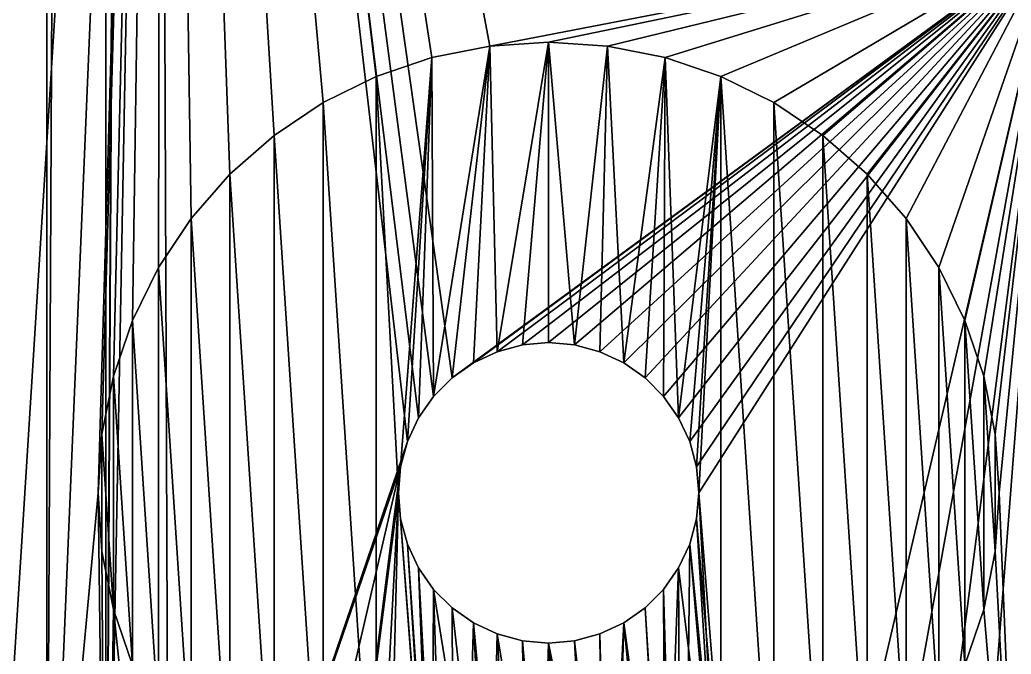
# Model space of a CAD drawing. Extents: x 36 to 230, y -1 to 167.
# Drawn here: x 187.05 to 200.25, y 6.84 to 15.28 of the extents above; entities that cross this region are included whole.
import ezdxf

# ---------------------------------------------------------------- set-up
doc = ezdxf.new("R2010")
doc.units = 0
doc.layers.get('0').update_dxf_attribs({"color": 13, "linetype": 'CONTINUOUS'})

# ---------------------------------------------------------------- blocks, each defined once
blk = doc.blocks.new('PARTE_23_-_SKETCHUP_STL_1')
for p, q in [((192.534, 14.779, 6.785), (193.304, 14.933, 6.734)), ((192.534, 14.779, 5), (193.304, 14.933, 5)), ((193.304, 14.933, 6.734), (194.087, 14.984, 6.673)), ((193.304, 14.933, 5), (194.087, 14.984, 5)), ((193.304, 14.933, 6.734), (193.304, 14.933, 5)), ((194.087, 14.984, 6.673), (194.87, 14.933, 6.604)), ((194.087, 14.984, 6.673), (194.087, 14.984, 5)), ((194.087, 14.984, 5), (194.87, 14.933, 5)), ((194.87, 14.933, 6.604), (195.64, 14.779, 6.527)), ((194.87, 14.933, 6.604), (194.87, 14.933, 5)), ((194.87, 14.933, 5), (195.64, 14.779, 5)), ((191.791, 14.527, 6.826), (192.534, 14.779, 6.785)), ((191.791, 14.527, 5), (192.534, 14.779, 5)), ((192.534, 14.779, 6.785), (192.534, 14.779, 5)), ((195.64, 14.779, 6.527), (196.383, 14.527, 6.445)), ((195.64, 14.779, 6.527), (195.64, 14.779, 5)), ((195.64, 14.779, 5), (196.383, 14.527, 5)), ((191.087, 14.18, 6.856), (191.791, 14.527, 6.826)), ((191.087, 14.18, 5), (191.791, 14.527, 5)), ((191.791, 14.527, 6.826), (191.791, 14.527, 5)), ((196.383, 14.527, 6.445), (197.087, 14.18, 6.357)), ((196.383, 14.527, 6.445), (196.383, 14.527, 5)), ((196.383, 14.527, 5), (197.087, 14.18, 5)), ((190.434, 13.744, 6.874), (191.087, 14.18, 6.856)), ((190.434, 13.744, 5), (191.087, 14.18, 5)), ((191.087, 14.18, 6.856), (191.087, 14.18, 5)), ((197.087, 14.18, 6.357), (197.739, 13.744, 6.267)), ((197.087, 14.18, 6.357), (197.087, 14.18, 5)), ((197.087, 14.18, 5), (197.739, 13.744, 5)), ((189.844, 13.227, 6.88), (190.434, 13.744, 6.874)), ((189.844, 13.227, 5), (190.434, 13.744, 5)), ((190.434, 13.744, 6.874), (190.434, 13.744, 5)), ((197.739, 13.744, 6.267), (198.33, 13.227, 6.175)), ((197.739, 13.744, 6.267), (197.739, 13.744, 5)), ((197.739, 13.744, 5), (198.33, 13.227, 5)), ((189.327, 12.636, 6.874), (189.844, 13.227, 6.88)), ((189.327, 12.636, 5), (189.844, 13.227, 5)), ((189.844, 13.227, 6.88), (189.844, 13.227, 5)), ((198.33, 13.227, 6.175), (198.847, 12.636, 6.083)), ((198.33, 13.227, 6.175), (198.33, 13.227, 5)), ((198.33, 13.227, 5), (198.847, 12.636, 5)), ((188.891, 11.984, 6.856), (189.327, 12.636, 6.874)), ((188.891, 11.984, 5), (189.327, 12.636, 5)), ((189.327, 12.636, 6.874), (189.327, 12.636, 5)), ((198.847, 12.636, 6.083), (199.283, 11.984, 5.992)), ((198.847, 12.636, 6.083), (198.847, 12.636, 5)), ((198.847, 12.636, 5), (199.283, 11.984, 5)), ((188.544, 11.28, 6.826), (188.891, 11.984, 6.856)), ((188.544, 11.28, 5), (188.891, 11.984, 5)), ((188.891, 11.984, 6.856), (188.891, 11.984, 5)), ((199.283, 11.984, 5.992), (199.63, 11.28, 5.905)), ((199.283, 11.984, 5.992), (199.283, 11.984, 5)), ((199.283, 11.984, 5), (199.63, 11.28, 5)), ((188.291, 10.537, 6.785), (188.544, 11.28, 6.826)), ((188.291, 10.537, 5), (188.544, 11.28, 5)), ((188.544, 11.28, 5), (188.544, 11.28, 6.826)), ((199.63, 11.28, 5.905), (199.882, 10.537, 5.822)), ((199.63, 11.28, 5.905), (199.63, 11.28, 5)), ((199.63, 11.28, 5), (199.882, 10.537, 5)), ((194.087, 10.984), (193.74, 10.954)), ((194.087, 10.984, 5), (193.74, 10.954, 5)), ((194.434, 10.954), (194.087, 10.984)), ((194.087, 10.984), (194.087, 10.984, 5)), ((194.434, 10.954, 5), (194.087, 10.984, 5)), ((193.403, 10.863), (193.087, 10.716)), ((193.403, 10.863, 5), (193.087, 10.716, 5)), ((193.74, 10.954), (193.403, 10.863)), ((193.74, 10.954, 5), (193.403, 10.863, 5)), ((193.403, 10.863), (193.403, 10.863, 5)), ((193.74, 10.954), (193.74, 10.954, 5)), ((194.771, 10.863), (194.434, 10.954)), ((194.434, 10.954), (194.434, 10.954, 5)), ((194.771, 10.863, 5), (194.434, 10.954, 5)), ((195.087, 10.716), (194.771, 10.863)), ((194.771, 10.863), (194.771, 10.863, 5)), ((195.087, 10.716, 5), (194.771, 10.863, 5)), ((193.087, 10.716), (192.801, 10.516)), ((193.087, 10.716, 5), (192.801, 10.516, 5)), ((193.087, 10.716), (193.087, 10.716, 5)), ((195.372, 10.516), (195.087, 10.716)), ((195.087, 10.716), (195.087, 10.716, 5)), ((195.372, 10.516, 5), (195.087, 10.716, 5)), ((188.138, 9.767, 6.734), (188.291, 10.537, 6.785)), ((188.138, 9.767, 5), (188.291, 10.537, 5)), ((188.291, 10.537, 5), (188.291, 10.537, 6.785)), ((192.801, 10.516), (192.555, 10.269)), ((192.801, 10.516, 5), (192.555, 10.269, 5)), ((192.801, 10.516), (192.801, 10.516, 5)), ((195.619, 10.269), (195.372, 10.516)), ((195.372, 10.516), (195.372, 10.516, 5)), ((195.619, 10.269, 5), (195.372, 10.516, 5)), ((199.882, 10.537, 5.822), (200.036, 9.767, 5.746)), ((199.882, 10.537, 5.822), (199.882, 10.537, 5)), ((199.882, 10.537, 5), (200.036, 9.767, 5)), ((192.555, 10.269), (192.355, 9.984)), ((192.555, 10.269, 5), (192.355, 9.984, 5)), ((192.555, 10.269), (192.555, 10.269, 5)), ((195.819, 9.984), (195.619, 10.269)), ((195.619, 10.269), (195.619, 10.269, 5)), ((195.819, 9.984, 5), (195.619, 10.269, 5)), ((192.355, 9.984), (192.208, 9.668)), ((192.355, 9.984, 5), (192.208, 9.668, 5)), ((192.355, 9.984), (192.355, 9.984, 5)), ((195.966, 9.668), (195.819, 9.984)), ((195.819, 9.984), (195.819, 9.984, 5)), ((195.966, 9.668, 5), (195.819, 9.984, 5)), ((188.087, 8.984, 6.673), (188.138, 9.767, 6.734)), ((188.087, 8.984, 5), (188.138, 9.767, 5)), ((188.138, 9.767, 5), (188.138, 9.767, 6.734)), ((192.208, 9.668), (192.117, 9.331)), ((192.208, 9.668, 5), (192.117, 9.331, 5)), ((192.208, 9.668), (192.208, 9.668, 5)), ((196.057, 9.331), (195.966, 9.668)), ((195.966, 9.668), (195.966, 9.668, 5)), ((196.057, 9.331, 5), (195.966, 9.668, 5)), ((200.036, 9.767, 5.746), (200.087, 8.984, 5.676)), ((200.036, 9.767, 5.746), (200.036, 9.767, 5)), ((200.036, 9.767, 5), (200.087, 8.984, 5)), ((192.117, 9.331), (192.087, 8.984)), ((192.117, 9.331, 5), (192.087, 8.984, 5)), ((192.117, 9.331), (192.117, 9.331, 5)), ((196.087, 8.984), (196.057, 9.331)), ((196.057, 9.331), (196.057, 9.331, 5)), ((196.087, 8.984, 5), (196.057, 9.331, 5)), ((188.138, 8.201, 6.604), (188.087, 8.984, 6.673)), ((188.087, 8.984, 5), (188.087, 8.984, 6.673)), ((188.138, 8.201, 5), (188.087, 8.984, 5)), ((192.087, 8.984), (192.117, 8.637)), ((192.087, 8.984), (192.087, 8.984, 5)), ((192.087, 8.984, 5), (192.117, 8.637, 5)), ((196.057, 8.637), (196.087, 8.984)), ((196.057, 8.637, 5), (196.087, 8.984, 5)), ((196.087, 8.984), (196.087, 8.984, 5)), ((200.087, 8.984, 5.676), (200.036, 8.201, 5.616)), ((200.087, 8.984, 5), (200.036, 8.201, 5)), ((200.087, 8.984, 5.676), (200.087, 8.984, 5)), ((192.117, 8.637), (192.208, 8.3)), ((192.117, 8.637), (192.117, 8.637, 5)), ((192.117, 8.637, 5), (192.208, 8.3, 5)), ((195.966, 8.3), (196.057, 8.637)), ((195.966, 8.3, 5), (196.057, 8.637, 5)), ((196.057, 8.637), (196.057, 8.637, 5)), ((188.291, 7.431, 6.527), (188.138, 8.201, 6.604)), ((188.138, 8.201, 5), (188.138, 8.201, 6.604)), ((188.291, 7.431, 5), (188.138, 8.201, 5)), ((192.208, 8.3), (192.355, 7.984)), ((192.208, 8.3), (192.208, 8.3, 5)), ((192.208, 8.3, 5), (192.355, 7.984, 5)), ((195.819, 7.984), (195.966, 8.3)), ((195.819, 7.984, 5), (195.966, 8.3, 5)), ((195.966, 8.3), (195.966, 8.3, 5)), ((200.036, 8.201, 5.616), (199.882, 7.431, 5.564)), ((200.036, 8.201, 5), (199.882, 7.431, 5)), ((200.036, 8.201, 5.616), (200.036, 8.201, 5)), ((192.355, 7.984), (192.555, 7.698)), ((192.355, 7.984), (192.355, 7.984, 5)), ((192.355, 7.984, 5), (192.555, 7.698, 5)), ((195.619, 7.698), (195.819, 7.984)), ((195.619, 7.698, 5), (195.819, 7.984, 5)), ((195.819, 7.984), (195.819, 7.984, 5)), ((192.555, 7.698), (192.801, 7.452)), ((192.555, 7.698), (192.555, 7.698, 5)), ((192.555, 7.698, 5), (192.801, 7.452, 5)), ((195.372, 7.452), (195.619, 7.698)), ((195.372, 7.452, 5), (195.619, 7.698, 5)), ((195.619, 7.698), (195.619, 7.698, 5)), ((188.544, 6.688, 6.445), (188.291, 7.431, 6.527)), ((188.291, 7.431, 5), (188.291, 7.431, 6.527)), ((188.544, 6.688, 5), (188.291, 7.431, 5)), ((192.801, 7.452), (193.087, 7.252)), ((192.801, 7.452), (192.801, 7.452, 5)), ((192.801, 7.452, 5), (193.087, 7.252, 5)), ((195.087, 7.252), (195.372, 7.452)), ((195.087, 7.252, 5), (195.372, 7.452, 5)), ((195.372, 7.452), (195.372, 7.452, 5)), ((199.882, 7.431, 5.564), (199.63, 6.688, 5.524)), ((199.882, 7.431, 5), (199.63, 6.688, 5)), ((199.882, 7.431, 5.564), (199.882, 7.431, 5)), ((193.087, 7.252), (193.403, 7.105)), ((193.087, 7.252), (193.087, 7.252, 5)), ((193.087, 7.252, 5), (193.403, 7.105, 5)), ((194.771, 7.105), (195.087, 7.252)), ((194.771, 7.105, 5), (195.087, 7.252, 5)), ((195.087, 7.252), (195.087, 7.252, 5)), ((193.403, 7.105), (193.74, 7.014)), ((193.403, 7.105), (193.403, 7.105, 5)), ((193.403, 7.105, 5), (193.74, 7.014, 5)), ((193.74, 7.014), (194.087, 6.984)), ((193.74, 7.014), (193.74, 7.014, 5)), ((193.74, 7.014, 5), (194.087, 6.984, 5)), ((194.087, 6.984), (194.434, 7.014)), ((194.087, 6.984, 5), (194.434, 7.014, 5)), ((194.434, 7.014), (194.771, 7.105)), ((194.434, 7.014, 5), (194.771, 7.105, 5)), ((194.434, 7.014), (194.434, 7.014, 5)), ((194.771, 7.105), (194.771, 7.105, 5)), ((194.087, 6.984), (194.087, 6.984, 5))]:
    blk.add_line(p, q)
mesh = blk.add_polyface()
corners = [(125.445, 8.44), (125.445, 158.02), (128.238, 157.759), (128.238, 8.702), (131.019, 157.392), (131.019, 9.068), (133.784, 156.923), (133.784, 9.538), (136.53, 156.35), (136.53, 10.111), (139.252, 155.675), (139.252, 10.786), (141.947, 154.898), (141.947, 11.562), (144.612, 154.021), (144.612, 12.439), (147.241, 153.046), (147.241, 13.415), (149.833, 151.972), (149.833, 14.488), (152.382, 150.803), (152.382, 15.657), (154.886, 149.539), (154.886, 16.921), (157.341, 148.182), (157.341, 18.278), (170.509, 128.746), (170.645, 129.251), (170.464, 128.225), (186.687, 164.203), (170.866, 129.725), (176.062, 129.725), (176.283, 129.251), (176.418, 128.746), (176.464, 128.225), (176.464, 38.235), (170.509, 127.704), (170.464, 38.235), (170.509, 38.756), (170.645, 127.199), (170.645, 39.261), (170.866, 126.725), (170.866, 39.735), (171.166, 126.297), (171.166, 40.163), (171.535, 125.927), (171.535, 40.533), (171.964, 125.627), (171.964, 40.833), (172.438, 125.406), (172.438, 41.054), (172.943, 125.271), (172.943, 41.189), (173.464, 125.225), (173.464, 41.235), (173.985, 125.271), (173.985, 41.189), (174.49, 125.406), (174.49, 41.054), (174.964, 125.627), (174.964, 40.833), (175.392, 125.927), (175.392, 40.533), (175.762, 126.297), (175.762, 40.163), (176.062, 126.725), (176.062, 39.735), (176.283, 127.199), (176.283, 39.261), (176.418, 127.704), (176.418, 38.756), (122.841, 153.23), (122.841, 13.23), (186.687, 2.258), (187.404, 164.915), (187.404, 1.545), (188.19, 165.552), (188.19, 0.908), (189.035, 166.107), (188.887, 128.23)]
mesh.append_faces([[corners[k] for k in face] for face in [(26, 24, 27), (27, 29, 30), (31, 29, 32), (32, 29, 33), (33, 29, 34), (36, 37, 28)]], dxfattribs={"vtx0": -1, "vtx1": -1})
mesh.append_faces([[corners[k] for k in face] for face in [(25, 24, 26), (34, 29, 35), (71, 1, 72), (77, 78, 79)]], dxfattribs={"vtx0": -1, "vtx1": -1, "vtx2": -1})
mesh.append_faces([[corners[k] for k in face] for face in [(0, 1, 2), (3, 2, 4), (5, 4, 6), (7, 6, 8), (9, 8, 10), (11, 10, 12), (13, 12, 14), (15, 14, 16), (17, 16, 18), (19, 18, 20), (21, 20, 22), (23, 22, 24), (25, 26, 28), (38, 36, 39), (40, 39, 41), (42, 41, 43), (44, 43, 45), (46, 45, 47), (48, 47, 49), (50, 49, 51), (52, 51, 53), (54, 53, 55), (56, 55, 57), (58, 57, 59), (60, 59, 61), (62, 61, 63), (64, 63, 65), (66, 65, 67), (68, 67, 69), (70, 69, 34), (73, 29, 74), (75, 74, 76), (77, 76, 78)]], dxfattribs={"vtx0": -1, "vtx2": -1})
mesh = blk.add_polyface()
corners = [(188.19, 0.908), (188.887, 38.23), (189.035, 0.354), (188.887, 128.23), (192.208, 9.668), (192.355, 9.984), (192.555, 10.269), (192.801, 10.516), (200.813, 16.384), (192.117, 9.331), (189.933, -0.112), (190.872, -0.485), (192.087, 8.984), (191.845, -0.762), (193.087, 10.716), (192.84, -0.938), (192.117, 8.637), (192.208, 8.3), (192.355, 7.984), (192.555, 7.698), (192.801, 7.452), (193.087, 7.252), (193.849, -1.013), (193.403, 7.105), (193.74, 7.014), (194.087, 6.984), (194.859, -0.986), (194.434, 7.014), (194.771, 7.105), (195.087, 7.252), (195.862, -0.857), (195.372, 7.452), (186.687, 2.258), (172.438, 35.416), (172.943, 35.281), (173.464, 35.235), (173.985, 35.281), (174.49, 35.416), (174.964, 35.637), (175.392, 35.937), (175.762, 36.307), (176.062, 36.735), (176.283, 37.209), (176.418, 37.714), (176.464, 38.235), (186.687, 164.203), (187.404, 164.915), (187.404, 1.545), (188.19, 165.552)]
mesh.append_faces([[corners[k] for k in face] for face in [(0, 1, 2), (4, 1, 5), (5, 1, 6), (6, 1, 7), (2, 9, 10), (10, 9, 11), (11, 12, 13), (7, 8, 14), (15, 21, 22), (22, 25, 26), (26, 29, 30), (32, 46, 47), (47, 48, 0)]], dxfattribs={"vtx0": -1, "vtx1": -1})
mesh.append_faces([[corners[k] for k in face] for face in [(1, 0, 3), (2, 1, 4), (32, 44, 45)]], dxfattribs={"vtx0": -1, "vtx1": -1, "vtx2": -1})
mesh.append_faces([[corners[k] for k in face] for face in [(7, 1, 8), (2, 4, 9), (11, 9, 12), (12, 15, 13), (15, 12, 16), (15, 16, 17), (15, 17, 18), (15, 18, 19), (15, 19, 20), (15, 20, 21), (22, 21, 23), (22, 23, 24), (22, 24, 25), (26, 25, 27), (26, 27, 28), (26, 28, 29), (30, 29, 31), (32, 33, 34), (32, 34, 35), (32, 35, 36), (32, 36, 37), (32, 37, 38), (32, 38, 39), (32, 39, 40), (32, 40, 41), (32, 41, 42), (32, 42, 43), (32, 43, 44)]], dxfattribs={"vtx0": -1, "vtx2": -1})
mesh = blk.add_polyface()
corners = [(193.087, 10.716), (200.813, 16.384), (193.403, 10.863), (193.74, 10.954), (194.087, 10.984), (194.434, 10.954), (194.771, 10.863), (195.087, 10.716), (195.372, 10.516), (195.619, 10.269), (195.819, 9.984), (195.966, 9.668), (196.057, 9.331), (196.087, 8.984), (196.847, -0.628), (197.803, -0.3), (198.722, 0.123), (199.593, 0.636), (200.408, 1.235), (201.158, 1.913), (201.526, 15.667), (201.836, 2.663), (202.163, 14.881), (202.435, 3.478), (202.717, 14.036), (202.948, 4.349), (203.183, 13.138), (203.371, 5.267), (203.556, 12.199), (203.698, 6.224), (203.832, 11.226), (203.928, 7.209), (204.009, 10.23), (204.057, 8.211), (204.084, 9.222), (195.862, -0.857), (195.372, 7.452), (195.619, 7.698), (195.819, 7.984), (195.966, 8.3), (196.057, 8.637), (188.887, 38.23), (222.341, 41.632), (227.841, 38.23), (222.815, 41.411), (223.32, 41.276), (223.841, 41.23), (224.362, 41.276)]
mesh.append_faces([[corners[k] for k in face] for face in [(33, 32, 34)]], dxfattribs={"vtx0": -1})
mesh.append_faces([[corners[k] for k in face] for face in [(0, 1, 2), (2, 1, 3), (3, 1, 4), (4, 1, 5), (5, 1, 6), (6, 1, 7), (7, 1, 8), (8, 1, 9), (9, 1, 10), (10, 1, 11), (11, 1, 12), (12, 1, 13), (14, 1, 15), (15, 1, 16), (16, 1, 17), (17, 1, 18), (18, 1, 19), (19, 20, 21), (21, 22, 23), (23, 24, 25), (25, 26, 27), (27, 28, 29), (29, 30, 31), (31, 32, 33), (35, 39, 14), (41, 42, 43)]], dxfattribs={"vtx0": -1, "vtx1": -1})
mesh.append_faces([[corners[k] for k in face] for face in [(13, 1, 14)]], dxfattribs={"vtx0": -1, "vtx1": -1, "vtx2": -1})
mesh.append_faces([[corners[k] for k in face] for face in [(19, 1, 20), (21, 20, 22), (23, 22, 24), (25, 24, 26), (27, 26, 28), (29, 28, 30), (31, 30, 32), (35, 36, 37), (35, 37, 38), (35, 38, 39), (14, 39, 40), (14, 40, 13), (43, 44, 45), (43, 45, 46), (43, 46, 47)]], dxfattribs={"vtx0": -1, "vtx2": -1})
mesh = blk.add_polyface()
corners = [(188.19, 0.908, 5.994), (188.087, 8.984, 6.673), (187.404, 1.545, 6.112), (188.138, 8.201, 6.604), (188.291, 7.431, 6.527), (189.035, 0.354, 5.878), (188.544, 6.688, 6.445), (188.891, 5.984, 6.357), (189.327, 5.331, 6.267), (189.933, -0.112, 5.764), (189.844, 4.741, 6.175), (190.434, 4.224, 6.083), (190.872, -0.485, 5.655), (191.087, 3.788, 5.992), (191.845, -0.762, 5.552), (191.791, 3.441, 5.905), (192.534, 3.188, 5.822), (192.84, -0.938, 5.454), (193.304, 3.035, 5.746), (193.849, -1.013, 5.364), (194.087, 2.984, 5.676), (194.859, -0.986, 5.282), (194.87, 3.035, 5.616), (195.862, -0.857, 5.21), (195.64, 3.188, 5.564), (196.383, 3.441, 5.524), (196.847, -0.628, 5.147), (197.087, 3.788, 5.494), (197.803, -0.3, 5.095), (197.739, 4.224, 5.476), (198.33, 4.741, 5.47), (198.722, 0.123, 5.054), (198.847, 5.331, 5.476), (199.593, 0.636, 5.024), (199.283, 5.984, 5.494), (199.63, 6.688, 5.524), (200.408, 1.235, 5.006), (199.882, 7.431, 5.564), (200.036, 8.201, 5.616), (200.087, 8.984, 5.676), (186.687, 2.258, 6.231), (159.656, 19.671, 9.923), (157.341, 18.278, 10), (161.919, 21.146, 9.858), (164.127, 22.702, 9.804), (166.278, 24.336, 9.761), (168.369, 26.046, 9.729), (170.397, 27.831, 9.709), (172.359, 29.688, 9.7), (174.254, 31.614, 9.703), (176.077, 33.607, 9.717), (177.828, 35.664, 9.742), (179.503, 37.784, 9.779), (179.841, 38.13, 9.78), (188.942, 38.13, 9.024), (188.138, 9.767, 6.734), (188.291, 10.537, 6.785), (188.544, 11.28, 6.826), (188.891, 11.984, 6.856), (189.327, 12.636, 6.874), (189.844, 13.227, 6.88), (190.434, 13.744, 6.874), (191.087, 14.18, 6.856), (191.791, 14.527, 6.826), (192.534, 14.779, 6.785), (193.304, 14.933, 6.734), (200.813, 16.384, 6.231), (194.087, 14.984, 6.673), (194.87, 14.933, 6.604), (195.64, 14.779, 6.527), (196.383, 14.527, 6.445), (197.087, 14.18, 6.357), (197.739, 13.744, 6.267), (198.33, 13.227, 6.175), (198.847, 12.636, 6.083), (199.283, 11.984, 5.992), (199.63, 11.28, 5.905), (199.882, 10.537, 5.822), (200.036, 9.767, 5.746), (201.158, 1.913, 5), (201.526, 15.667, 6.112), (201.836, 2.663, 5.006), (202.163, 14.881, 5.994), (202.435, 3.478, 5.024), (202.717, 14.036, 5.878), (202.948, 4.349, 5.054), (203.183, 13.138, 5.764), (203.371, 5.267, 5.095), (203.556, 12.199, 5.655), (203.698, 6.224, 5.147), (203.832, 11.226, 5.552), (203.928, 7.209, 5.21), (204.009, 10.23, 5.454), (204.057, 8.211, 5.282), (204.084, 9.222, 5.364)]
mesh.append_faces([[corners[k] for k in face] for face in [(40, 41, 42), (92, 93, 94)]], dxfattribs={"vtx0": -1})
mesh.append_faces([[corners[k] for k in face] for face in [(0, 1, 2), (1, 0, 3), (3, 0, 4), (4, 5, 6), (6, 5, 7), (7, 5, 8), (8, 9, 10), (10, 9, 11), (11, 12, 13), (13, 14, 15), (15, 14, 16), (16, 17, 18), (18, 19, 20), (20, 21, 22), (22, 23, 24), (24, 23, 25), (25, 26, 27), (27, 28, 29), (29, 28, 30), (30, 31, 32), (32, 33, 34), (34, 33, 35), (35, 36, 37), (37, 36, 38), (38, 36, 39), (41, 40, 43), (43, 40, 44), (44, 40, 45), (45, 40, 46), (46, 40, 47), (47, 40, 48), (48, 40, 49), (49, 40, 50), (50, 40, 51), (51, 40, 52), (52, 40, 53), (53, 40, 54), (54, 65, 66), (66, 79, 80), (80, 81, 82), (82, 83, 84), (84, 85, 86), (86, 87, 88), (88, 89, 90), (90, 91, 92)]], dxfattribs={"vtx0": -1, "vtx1": -1})
mesh.append_faces([[corners[k] for k in face] for face in [(54, 2, 1), (66, 39, 36)]], dxfattribs={"vtx0": -1, "vtx1": -1, "vtx2": -1})
mesh.append_faces([[corners[k] for k in face] for face in [(4, 0, 5), (8, 5, 9), (11, 9, 12), (13, 12, 14), (16, 14, 17), (18, 17, 19), (20, 19, 21), (22, 21, 23), (25, 23, 26), (27, 26, 28), (30, 28, 31), (32, 31, 33), (35, 33, 36), (54, 40, 2), (54, 1, 55), (54, 55, 56), (54, 56, 57), (54, 57, 58), (54, 58, 59), (54, 59, 60), (54, 60, 61), (54, 61, 62), (54, 62, 63), (54, 63, 64), (54, 64, 65), (66, 65, 67), (66, 67, 68), (66, 68, 69), (66, 69, 70), (66, 70, 71), (66, 71, 72), (66, 72, 73), (66, 73, 74), (66, 74, 75), (66, 75, 76), (66, 76, 77), (66, 77, 78), (66, 78, 39), (66, 36, 79), (80, 79, 81), (82, 81, 83), (84, 83, 85), (86, 85, 87), (88, 87, 89), (90, 89, 91), (92, 91, 93)]], dxfattribs={"vtx0": -1, "vtx2": -1})
mesh = blk.add_polyface()
corners = [(188.138, 8.201, 5), (188.138, 9.767, 5), (188.087, 8.984, 5), (188.291, 7.431, 5), (188.291, 10.537, 5), (188.544, 6.688, 5), (188.544, 11.28, 5), (188.891, 5.984, 5), (188.891, 11.984, 5), (189.327, 5.331, 5), (189.327, 12.636, 5), (189.844, 4.741, 5), (189.844, 13.227, 5), (190.434, 4.224, 5), (190.434, 13.744, 5), (191.087, 3.788, 5), (191.087, 14.18, 5), (191.791, 3.441, 5), (191.791, 14.527, 5), (192.087, 8.984, 5), (192.534, 3.188, 5), (192.117, 8.637, 5), (192.208, 8.3, 5), (192.355, 7.984, 5), (192.555, 7.698, 5), (193.304, 3.035, 5), (192.801, 7.452, 5), (193.087, 7.252, 5), (193.403, 7.105, 5), (194.087, 2.984, 5), (193.74, 7.014, 5), (194.087, 6.984, 5), (194.87, 3.035, 5), (194.434, 7.014, 5), (194.771, 7.105, 5), (195.087, 7.252, 5), (195.64, 3.188, 5), (195.372, 7.452, 5), (195.619, 7.698, 5), (195.819, 7.984, 5), (196.383, 3.441, 5), (195.966, 8.3, 5), (196.057, 8.637, 5), (196.087, 8.984, 5), (192.534, 14.779, 5), (192.117, 9.331, 5), (192.208, 9.668, 5), (192.355, 9.984, 5), (192.555, 10.269, 5), (193.304, 14.933, 5), (192.801, 10.516, 5), (193.087, 10.716, 5), (193.403, 10.863, 5), (194.087, 14.984, 5), (193.74, 10.954, 5), (194.087, 10.984, 5), (194.434, 10.954, 5), (194.87, 14.933, 5), (194.771, 10.863, 5), (195.087, 10.716, 5), (195.64, 14.779, 5), (195.372, 10.516, 5), (195.619, 10.269, 5), (195.819, 9.984, 5), (196.383, 14.527, 5), (195.966, 9.668, 5), (196.057, 9.331, 5), (197.087, 3.788, 5), (197.087, 14.18, 5), (197.739, 4.224, 5), (197.739, 13.744, 5), (198.33, 4.741, 5), (198.33, 13.227, 5), (198.847, 5.331, 5), (198.847, 12.636, 5), (199.283, 5.984, 5), (199.283, 11.984, 5), (199.63, 6.688, 5), (199.63, 11.28, 5), (199.882, 7.431, 5), (199.882, 10.537, 5), (200.036, 8.201, 5), (200.036, 9.767, 5), (200.087, 8.984, 5)]
mesh.append_faces([[corners[k] for k in face] for face in [(0, 1, 2), (82, 81, 83)]], dxfattribs={"vtx0": -1})
mesh.append_faces([[corners[k] for k in face] for face in [(1, 3, 4), (4, 5, 6), (6, 7, 8), (8, 9, 10), (10, 11, 12), (12, 13, 14), (14, 15, 16), (16, 17, 18), (19, 20, 21), (21, 20, 22), (22, 20, 23), (23, 20, 24), (24, 25, 26), (26, 25, 27), (27, 25, 28), (28, 29, 30), (30, 29, 31), (31, 32, 33), (33, 32, 34), (34, 32, 35), (35, 36, 37), (37, 36, 38), (38, 36, 39), (39, 40, 41), (41, 40, 42), (42, 40, 43), (44, 48, 49), (49, 52, 53), (53, 56, 57), (57, 59, 60), (60, 63, 64), (64, 67, 68), (68, 69, 70), (70, 71, 72), (72, 73, 74), (74, 75, 76), (76, 77, 78), (78, 79, 80), (80, 81, 82)]], dxfattribs={"vtx0": -1, "vtx1": -1})
mesh.append_faces([[corners[k] for k in face] for face in [(18, 17, 19), (64, 43, 40)]], dxfattribs={"vtx0": -1, "vtx1": -1, "vtx2": -1})
mesh.append_faces([[corners[k] for k in face] for face in [(1, 0, 3), (4, 3, 5), (6, 5, 7), (8, 7, 9), (10, 9, 11), (12, 11, 13), (14, 13, 15), (16, 15, 17), (19, 17, 20), (24, 20, 25), (28, 25, 29), (31, 29, 32), (35, 32, 36), (39, 36, 40), (19, 44, 18), (44, 19, 45), (44, 45, 46), (44, 46, 47), (44, 47, 48), (49, 48, 50), (49, 50, 51), (49, 51, 52), (53, 52, 54), (53, 54, 55), (53, 55, 56), (57, 56, 58), (57, 58, 59), (60, 59, 61), (60, 61, 62), (60, 62, 63), (64, 63, 65), (64, 65, 66), (64, 66, 43), (64, 40, 67), (68, 67, 69), (70, 69, 71), (72, 71, 73), (74, 73, 75), (76, 75, 77), (78, 77, 79), (80, 79, 81)]], dxfattribs={"vtx0": -1, "vtx2": -1})
mesh = blk.add_polyface()
corners = [(193.304, 14.933, 6.734), (192.534, 14.779, 5), (193.304, 14.933, 5), (192.534, 14.779, 6.785)]
mesh.append_faces([[corners[k] for k in face] for face in [(0, 1, 2), (1, 0, 3)]], dxfattribs={"vtx0": -1})
mesh = blk.add_polyface()
corners = [(194.087, 14.984, 6.673), (193.304, 14.933, 5), (194.087, 14.984, 5), (193.304, 14.933, 6.734)]
mesh.append_faces([[corners[k] for k in face] for face in [(0, 1, 2), (1, 0, 3)]], dxfattribs={"vtx0": -1})
mesh = blk.add_polyface()
corners = [(194.87, 14.933, 6.604), (194.087, 14.984, 5), (194.87, 14.933, 5), (194.087, 14.984, 6.673)]
mesh.append_faces([[corners[k] for k in face] for face in [(0, 1, 2), (1, 0, 3)]], dxfattribs={"vtx0": -1})
mesh = blk.add_polyface()
corners = [(195.64, 14.779, 6.527), (194.87, 14.933, 5), (195.64, 14.779, 5), (194.87, 14.933, 6.604)]
mesh.append_faces([[corners[k] for k in face] for face in [(0, 1, 2), (1, 0, 3)]], dxfattribs={"vtx0": -1})
mesh = blk.add_polyface()
corners = [(192.534, 14.779, 6.785), (191.791, 14.527, 5), (192.534, 14.779, 5), (191.791, 14.527, 6.826)]
mesh.append_faces([[corners[k] for k in face] for face in [(0, 1, 2), (1, 0, 3)]], dxfattribs={"vtx0": -1})
mesh = blk.add_polyface()
corners = [(196.383, 14.527, 6.445), (195.64, 14.779, 5), (196.383, 14.527, 5), (195.64, 14.779, 6.527)]
mesh.append_faces([[corners[k] for k in face] for face in [(0, 1, 2), (1, 0, 3)]], dxfattribs={"vtx0": -1})
mesh = blk.add_polyface()
corners = [(191.791, 14.527, 6.826), (191.087, 14.18, 5), (191.791, 14.527, 5), (191.087, 14.18, 6.856)]
mesh.append_faces([[corners[k] for k in face] for face in [(0, 1, 2), (1, 0, 3)]], dxfattribs={"vtx0": -1})
mesh = blk.add_polyface()
corners = [(197.087, 14.18, 6.357), (196.383, 14.527, 5), (197.087, 14.18, 5), (196.383, 14.527, 6.445)]
mesh.append_faces([[corners[k] for k in face] for face in [(0, 1, 2), (1, 0, 3)]], dxfattribs={"vtx0": -1})
mesh = blk.add_polyface()
corners = [(191.087, 14.18, 6.856), (190.434, 13.744, 5), (191.087, 14.18, 5), (190.434, 13.744, 6.874)]
mesh.append_faces([[corners[k] for k in face] for face in [(0, 1, 2), (1, 0, 3)]], dxfattribs={"vtx0": -1})
mesh = blk.add_polyface()
corners = [(197.739, 13.744, 6.267), (197.087, 14.18, 5), (197.739, 13.744, 5), (197.087, 14.18, 6.357)]
mesh.append_faces([[corners[k] for k in face] for face in [(0, 1, 2), (1, 0, 3)]], dxfattribs={"vtx0": -1})
mesh = blk.add_polyface()
corners = [(190.434, 13.744, 6.874), (189.844, 13.227, 5), (190.434, 13.744, 5), (189.844, 13.227, 6.88)]
mesh.append_faces([[corners[k] for k in face] for face in [(0, 1, 2), (1, 0, 3)]], dxfattribs={"vtx0": -1})
mesh = blk.add_polyface()
corners = [(198.33, 13.227, 6.175), (197.739, 13.744, 5), (198.33, 13.227, 5), (197.739, 13.744, 6.267)]
mesh.append_faces([[corners[k] for k in face] for face in [(0, 1, 2), (1, 0, 3)]], dxfattribs={"vtx0": -1})
mesh = blk.add_polyface()
corners = [(189.844, 13.227, 5), (189.327, 12.636, 6.874), (189.327, 12.636, 5), (189.844, 13.227, 6.88)]
mesh.append_faces([[corners[k] for k in face] for face in [(0, 1, 2), (1, 0, 3)]], dxfattribs={"vtx0": -1})
mesh = blk.add_polyface()
corners = [(198.33, 13.227, 6.175), (198.847, 12.636, 5), (198.847, 12.636, 6.083), (198.33, 13.227, 5)]
mesh.append_faces([[corners[k] for k in face] for face in [(0, 1, 2), (1, 0, 3)]], dxfattribs={"vtx0": -1})
mesh = blk.add_polyface()
corners = [(189.327, 12.636, 5), (188.891, 11.984, 6.856), (188.891, 11.984, 5), (189.327, 12.636, 6.874)]
mesh.append_faces([[corners[k] for k in face] for face in [(0, 1, 2), (1, 0, 3)]], dxfattribs={"vtx0": -1})
mesh = blk.add_polyface()
corners = [(198.847, 12.636, 6.083), (199.283, 11.984, 5), (199.283, 11.984, 5.992), (198.847, 12.636, 5)]
mesh.append_faces([[corners[k] for k in face] for face in [(0, 1, 2), (1, 0, 3)]], dxfattribs={"vtx0": -1})
mesh = blk.add_polyface()
corners = [(188.891, 11.984, 5), (188.544, 11.28, 6.826), (188.544, 11.28, 5), (188.891, 11.984, 6.856)]
mesh.append_faces([[corners[k] for k in face] for face in [(0, 1, 2), (1, 0, 3)]], dxfattribs={"vtx0": -1})
mesh = blk.add_polyface()
corners = [(199.283, 11.984, 5.992), (199.63, 11.28, 5), (199.63, 11.28, 5.905), (199.283, 11.984, 5)]
mesh.append_faces([[corners[k] for k in face] for face in [(0, 1, 2), (1, 0, 3)]], dxfattribs={"vtx0": -1})
mesh = blk.add_polyface()
corners = [(188.544, 11.28, 5), (188.291, 10.537, 6.785), (188.291, 10.537, 5), (188.544, 11.28, 6.826)]
mesh.append_faces([[corners[k] for k in face] for face in [(0, 1, 2), (1, 0, 3)]], dxfattribs={"vtx0": -1})
mesh = blk.add_polyface()
corners = [(199.63, 11.28, 5.905), (199.882, 10.537, 5), (199.882, 10.537, 5.822), (199.63, 11.28, 5)]
mesh.append_faces([[corners[k] for k in face] for face in [(0, 1, 2), (1, 0, 3)]], dxfattribs={"vtx0": -1})
mesh = blk.add_polyface()
corners = [(194.087, 10.984, 5), (193.74, 10.954), (194.087, 10.984), (193.74, 10.954, 5)]
mesh.append_faces([[corners[k] for k in face] for face in [(0, 1, 2), (1, 0, 3)]], dxfattribs={"vtx0": -1})
mesh = blk.add_polyface()
corners = [(194.434, 10.954, 5), (194.087, 10.984), (194.434, 10.954), (194.087, 10.984, 5)]
mesh.append_faces([[corners[k] for k in face] for face in [(0, 1, 2), (1, 0, 3)]], dxfattribs={"vtx0": -1})
mesh = blk.add_polyface()
corners = [(193.403, 10.863, 5), (193.087, 10.716), (193.403, 10.863), (193.087, 10.716, 5)]
mesh.append_faces([[corners[k] for k in face] for face in [(0, 1, 2), (1, 0, 3)]], dxfattribs={"vtx0": -1})
mesh = blk.add_polyface()
corners = [(193.74, 10.954, 5), (193.403, 10.863), (193.74, 10.954), (193.403, 10.863, 5)]
mesh.append_faces([[corners[k] for k in face] for face in [(0, 1, 2), (1, 0, 3)]], dxfattribs={"vtx0": -1})
mesh = blk.add_polyface()
corners = [(194.771, 10.863, 5), (194.434, 10.954), (194.771, 10.863), (194.434, 10.954, 5)]
mesh.append_faces([[corners[k] for k in face] for face in [(0, 1, 2), (1, 0, 3)]], dxfattribs={"vtx0": -1})
mesh = blk.add_polyface()
corners = [(195.087, 10.716, 5), (194.771, 10.863), (195.087, 10.716), (194.771, 10.863, 5)]
mesh.append_faces([[corners[k] for k in face] for face in [(0, 1, 2), (1, 0, 3)]], dxfattribs={"vtx0": -1})
mesh = blk.add_polyface()
corners = [(193.087, 10.716, 5), (192.801, 10.516), (193.087, 10.716), (192.801, 10.516, 5)]
mesh.append_faces([[corners[k] for k in face] for face in [(0, 1, 2), (1, 0, 3)]], dxfattribs={"vtx0": -1})
mesh = blk.add_polyface()
corners = [(195.372, 10.516, 5), (195.087, 10.716), (195.372, 10.516), (195.087, 10.716, 5)]
mesh.append_faces([[corners[k] for k in face] for face in [(0, 1, 2), (1, 0, 3)]], dxfattribs={"vtx0": -1})
mesh = blk.add_polyface()
corners = [(188.291, 10.537, 5), (188.138, 9.767, 6.734), (188.138, 9.767, 5), (188.291, 10.537, 6.785)]
mesh.append_faces([[corners[k] for k in face] for face in [(0, 1, 2), (1, 0, 3)]], dxfattribs={"vtx0": -1})
mesh = blk.add_polyface()
corners = [(192.801, 10.516), (192.555, 10.269, 5), (192.555, 10.269), (192.801, 10.516, 5)]
mesh.append_faces([[corners[k] for k in face] for face in [(0, 1, 2), (1, 0, 3)]], dxfattribs={"vtx0": -1})
mesh = blk.add_polyface()
corners = [(195.372, 10.516, 5), (195.619, 10.269), (195.619, 10.269, 5), (195.372, 10.516)]
mesh.append_faces([[corners[k] for k in face] for face in [(0, 1, 2), (1, 0, 3)]], dxfattribs={"vtx0": -1})
mesh = blk.add_polyface()
corners = [(199.882, 10.537, 5.822), (200.036, 9.767, 5), (200.036, 9.767, 5.746), (199.882, 10.537, 5)]
mesh.append_faces([[corners[k] for k in face] for face in [(0, 1, 2), (1, 0, 3)]], dxfattribs={"vtx0": -1})
mesh = blk.add_polyface()
corners = [(192.555, 10.269), (192.355, 9.984, 5), (192.355, 9.984), (192.555, 10.269, 5)]
mesh.append_faces([[corners[k] for k in face] for face in [(0, 1, 2), (1, 0, 3)]], dxfattribs={"vtx0": -1})
mesh = blk.add_polyface()
corners = [(195.619, 10.269, 5), (195.819, 9.984), (195.819, 9.984, 5), (195.619, 10.269)]
mesh.append_faces([[corners[k] for k in face] for face in [(0, 1, 2), (1, 0, 3)]], dxfattribs={"vtx0": -1})
mesh = blk.add_polyface()
corners = [(192.355, 9.984), (192.208, 9.668, 5), (192.208, 9.668), (192.355, 9.984, 5)]
mesh.append_faces([[corners[k] for k in face] for face in [(0, 1, 2), (1, 0, 3)]], dxfattribs={"vtx0": -1})
mesh = blk.add_polyface()
corners = [(195.819, 9.984, 5), (195.966, 9.668), (195.966, 9.668, 5), (195.819, 9.984)]
mesh.append_faces([[corners[k] for k in face] for face in [(0, 1, 2), (1, 0, 3)]], dxfattribs={"vtx0": -1})
mesh = blk.add_polyface()
corners = [(188.138, 9.767, 5), (188.087, 8.984, 6.673), (188.087, 8.984, 5), (188.138, 9.767, 6.734)]
mesh.append_faces([[corners[k] for k in face] for face in [(0, 1, 2), (1, 0, 3)]], dxfattribs={"vtx0": -1})
mesh = blk.add_polyface()
corners = [(192.208, 9.668), (192.117, 9.331, 5), (192.117, 9.331), (192.208, 9.668, 5)]
mesh.append_faces([[corners[k] for k in face] for face in [(0, 1, 2), (1, 0, 3)]], dxfattribs={"vtx0": -1})
mesh = blk.add_polyface()
corners = [(195.966, 9.668, 5), (196.057, 9.331), (196.057, 9.331, 5), (195.966, 9.668)]
mesh.append_faces([[corners[k] for k in face] for face in [(0, 1, 2), (1, 0, 3)]], dxfattribs={"vtx0": -1})
mesh = blk.add_polyface()
corners = [(200.036, 9.767, 5.746), (200.087, 8.984, 5), (200.087, 8.984, 5.676), (200.036, 9.767, 5)]
mesh.append_faces([[corners[k] for k in face] for face in [(0, 1, 2), (1, 0, 3)]], dxfattribs={"vtx0": -1})
mesh = blk.add_polyface()
corners = [(192.117, 9.331), (192.087, 8.984, 5), (192.087, 8.984), (192.117, 9.331, 5)]
mesh.append_faces([[corners[k] for k in face] for face in [(0, 1, 2), (1, 0, 3)]], dxfattribs={"vtx0": -1})
mesh = blk.add_polyface()
corners = [(196.057, 9.331, 5), (196.087, 8.984), (196.087, 8.984, 5), (196.057, 9.331)]
mesh.append_faces([[corners[k] for k in face] for face in [(0, 1, 2), (1, 0, 3)]], dxfattribs={"vtx0": -1})
mesh = blk.add_polyface()
corners = [(188.087, 8.984, 5), (188.138, 8.201, 6.604), (188.138, 8.201, 5), (188.087, 8.984, 6.673)]
mesh.append_faces([[corners[k] for k in face] for face in [(0, 1, 2), (1, 0, 3)]], dxfattribs={"vtx0": -1})
mesh = blk.add_polyface()
corners = [(192.087, 8.984), (192.117, 8.637, 5), (192.117, 8.637), (192.087, 8.984, 5)]
mesh.append_faces([[corners[k] for k in face] for face in [(0, 1, 2), (1, 0, 3)]], dxfattribs={"vtx0": -1})
mesh = blk.add_polyface()
corners = [(196.087, 8.984, 5), (196.057, 8.637), (196.057, 8.637, 5), (196.087, 8.984)]
mesh.append_faces([[corners[k] for k in face] for face in [(0, 1, 2), (1, 0, 3)]], dxfattribs={"vtx0": -1})
mesh = blk.add_polyface()
corners = [(200.087, 8.984, 5.676), (200.036, 8.201, 5), (200.036, 8.201, 5.616), (200.087, 8.984, 5)]
mesh.append_faces([[corners[k] for k in face] for face in [(0, 1, 2), (1, 0, 3)]], dxfattribs={"vtx0": -1})
mesh = blk.add_polyface()
corners = [(192.117, 8.637), (192.208, 8.3, 5), (192.208, 8.3), (192.117, 8.637, 5)]
mesh.append_faces([[corners[k] for k in face] for face in [(0, 1, 2), (1, 0, 3)]], dxfattribs={"vtx0": -1})
mesh = blk.add_polyface()
corners = [(196.057, 8.637, 5), (195.966, 8.3), (195.966, 8.3, 5), (196.057, 8.637)]
mesh.append_faces([[corners[k] for k in face] for face in [(0, 1, 2), (1, 0, 3)]], dxfattribs={"vtx0": -1})
mesh = blk.add_polyface()
corners = [(188.138, 8.201, 5), (188.291, 7.431, 6.527), (188.291, 7.431, 5), (188.138, 8.201, 6.604)]
mesh.append_faces([[corners[k] for k in face] for face in [(0, 1, 2), (1, 0, 3)]], dxfattribs={"vtx0": -1})
mesh = blk.add_polyface()
corners = [(192.208, 8.3), (192.355, 7.984, 5), (192.355, 7.984), (192.208, 8.3, 5)]
mesh.append_faces([[corners[k] for k in face] for face in [(0, 1, 2), (1, 0, 3)]], dxfattribs={"vtx0": -1})
mesh = blk.add_polyface()
corners = [(195.966, 8.3, 5), (195.819, 7.984), (195.819, 7.984, 5), (195.966, 8.3)]
mesh.append_faces([[corners[k] for k in face] for face in [(0, 1, 2), (1, 0, 3)]], dxfattribs={"vtx0": -1})
mesh = blk.add_polyface()
corners = [(200.036, 8.201, 5.616), (199.882, 7.431, 5), (199.882, 7.431, 5.564), (200.036, 8.201, 5)]
mesh.append_faces([[corners[k] for k in face] for face in [(0, 1, 2), (1, 0, 3)]], dxfattribs={"vtx0": -1})
mesh = blk.add_polyface()
corners = [(192.355, 7.984), (192.555, 7.698, 5), (192.555, 7.698), (192.355, 7.984, 5)]
mesh.append_faces([[corners[k] for k in face] for face in [(0, 1, 2), (1, 0, 3)]], dxfattribs={"vtx0": -1})
mesh = blk.add_polyface()
corners = [(195.819, 7.984, 5), (195.619, 7.698), (195.619, 7.698, 5), (195.819, 7.984)]
mesh.append_faces([[corners[k] for k in face] for face in [(0, 1, 2), (1, 0, 3)]], dxfattribs={"vtx0": -1})
mesh = blk.add_polyface()
corners = [(192.555, 7.698), (192.801, 7.452, 5), (192.801, 7.452), (192.555, 7.698, 5)]
mesh.append_faces([[corners[k] for k in face] for face in [(0, 1, 2), (1, 0, 3)]], dxfattribs={"vtx0": -1})
mesh = blk.add_polyface()
corners = [(195.619, 7.698, 5), (195.372, 7.452), (195.372, 7.452, 5), (195.619, 7.698)]
mesh.append_faces([[corners[k] for k in face] for face in [(0, 1, 2), (1, 0, 3)]], dxfattribs={"vtx0": -1})
mesh = blk.add_polyface()
corners = [(188.291, 7.431, 5), (188.544, 6.688, 6.445), (188.544, 6.688, 5), (188.291, 7.431, 6.527)]
mesh.append_faces([[corners[k] for k in face] for face in [(0, 1, 2), (1, 0, 3)]], dxfattribs={"vtx0": -1})
mesh = blk.add_polyface()
corners = [(192.801, 7.452, 5), (193.087, 7.252), (192.801, 7.452), (193.087, 7.252, 5)]
mesh.append_faces([[corners[k] for k in face] for face in [(0, 1, 2), (1, 0, 3)]], dxfattribs={"vtx0": -1})
mesh = blk.add_polyface()
corners = [(195.087, 7.252, 5), (195.372, 7.452), (195.087, 7.252), (195.372, 7.452, 5)]
mesh.append_faces([[corners[k] for k in face] for face in [(0, 1, 2), (1, 0, 3)]], dxfattribs={"vtx0": -1})
mesh = blk.add_polyface()
corners = [(199.882, 7.431, 5.564), (199.63, 6.688, 5), (199.63, 6.688, 5.524), (199.882, 7.431, 5)]
mesh.append_faces([[corners[k] for k in face] for face in [(0, 1, 2), (1, 0, 3)]], dxfattribs={"vtx0": -1})
mesh = blk.add_polyface()
corners = [(193.087, 7.252, 5), (193.403, 7.105), (193.087, 7.252), (193.403, 7.105, 5)]
mesh.append_faces([[corners[k] for k in face] for face in [(0, 1, 2), (1, 0, 3)]], dxfattribs={"vtx0": -1})
mesh = blk.add_polyface()
corners = [(194.771, 7.105, 5), (195.087, 7.252), (194.771, 7.105), (195.087, 7.252, 5)]
mesh.append_faces([[corners[k] for k in face] for face in [(0, 1, 2), (1, 0, 3)]], dxfattribs={"vtx0": -1})
mesh = blk.add_polyface()
corners = [(193.403, 7.105, 5), (193.74, 7.014), (193.403, 7.105), (193.74, 7.014, 5)]
mesh.append_faces([[corners[k] for k in face] for face in [(0, 1, 2), (1, 0, 3)]], dxfattribs={"vtx0": -1})
mesh = blk.add_polyface()
corners = [(193.74, 7.014, 5), (194.087, 6.984), (193.74, 7.014), (194.087, 6.984, 5)]
mesh.append_faces([[corners[k] for k in face] for face in [(0, 1, 2), (1, 0, 3)]], dxfattribs={"vtx0": -1})
mesh = blk.add_polyface()
corners = [(194.087, 6.984, 5), (194.434, 7.014), (194.087, 6.984), (194.434, 7.014, 5)]
mesh.append_faces([[corners[k] for k in face] for face in [(0, 1, 2), (1, 0, 3)]], dxfattribs={"vtx0": -1})
mesh = blk.add_polyface()
corners = [(194.434, 7.014, 5), (194.771, 7.105), (194.434, 7.014), (194.771, 7.105, 5)]
mesh.append_faces([[corners[k] for k in face] for face in [(0, 1, 2), (1, 0, 3)]], dxfattribs={"vtx0": -1})

msp = doc.modelspace()

# ---------------------------------------------------------------- block references
msp.add_blockref('PARTE_23_-_SKETCHUP_STL_1', (0, 0))

doc.saveas('drawing.dxf')
